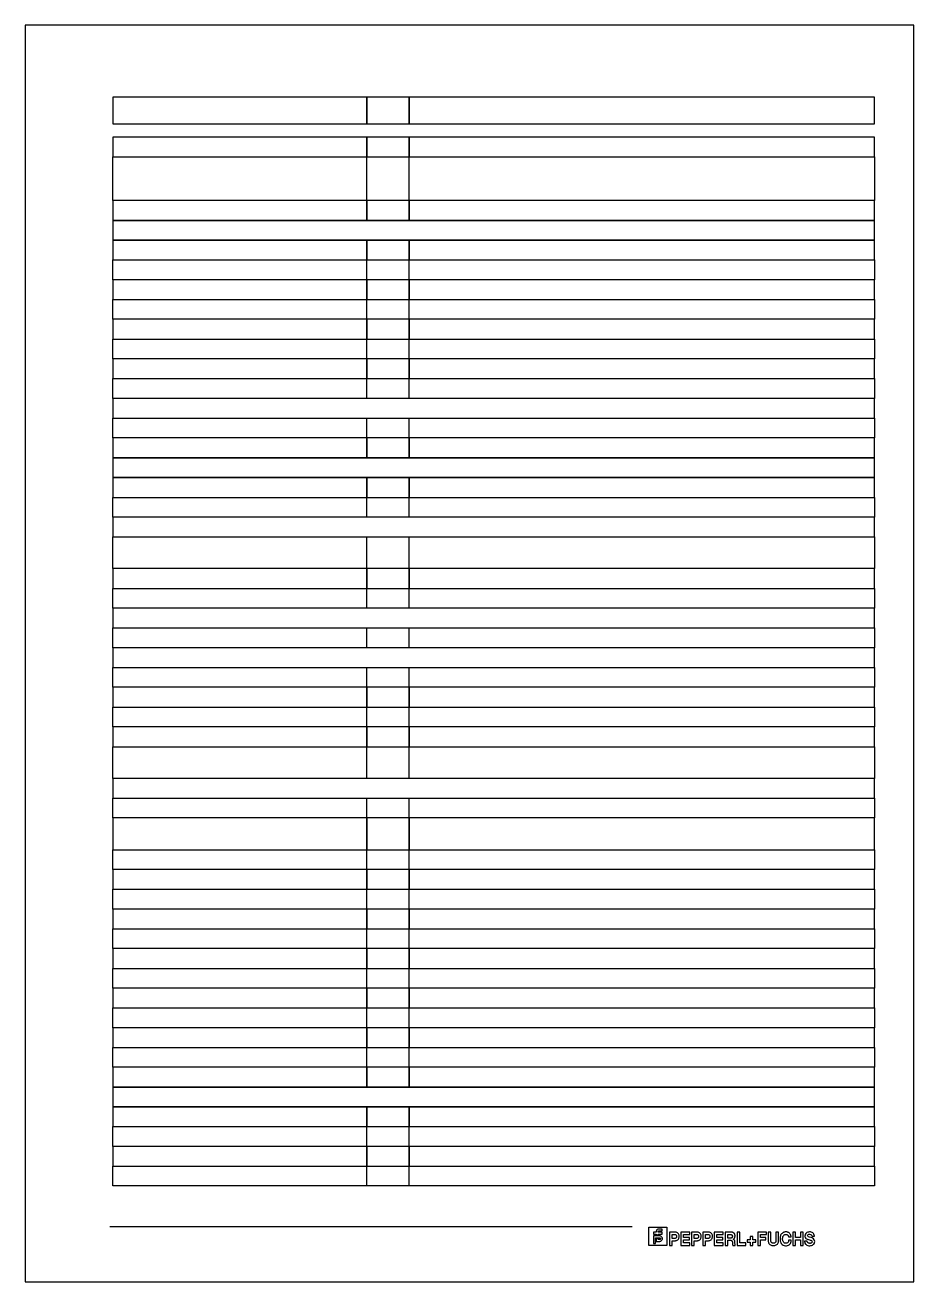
# Model space of a CAD drawing. Header units: metres. Extents: x 0 to 2830, y 0 to 842.
# Drawn here: x 745 to 1341, y 0 to 842 of the extents above; entities that cross this region are included whole.
import ezdxf

# ---------------------------------------------------------------- set-up
doc = ezdxf.new("R2010")
doc.units = ezdxf.units.M
doc.layers.add('BORDER', color=2, linetype='Continuous')
doc.layers.add('SCHEMATICS', color=7, linetype='Continuous')

msp = doc.modelspace()

# ---------------------------------------------------------------- linework, layer by layer
at = {"layer": 'BORDER', "color": 2}
msp.add_lwpolyline([(745.28, 0), (1340.56, 0), (1340.56, 841.89), (745.28, 841.89), (745.28, 0)], dxfattribs=at)
at = {"layer": 'SCHEMATICS', "color": 7}
for p, q in [((803.97, 724.34), (803.97, 753.59)), ((974.05, 724.34), (974.05, 753.59)), ((1002.4, 724.34), (1002.4, 753.59)), ((1314.21, 753.59), (1314.21, 724.34)), ((974.05, 724.34), (803.97, 724.34)), ((1002.4, 724.34), (974.05, 724.34)), ((1314.21, 724.34), (1002.4, 724.34)), ((803.97, 671.33), (803.97, 684.58)), ((974.05, 671.33), (974.05, 684.58)), ((1002.4, 671.33), (1002.4, 684.58)), ((1314.21, 684.58), (1314.21, 671.33)), ((974.05, 671.33), (803.97, 671.33)), ((1002.4, 671.33), (974.05, 671.33)), ((1314.21, 671.33), (1002.4, 671.33)), ((803.97, 644.83), (803.97, 658.08)), ((974.05, 644.83), (974.05, 658.08)), ((1002.4, 644.83), (1002.4, 658.08)), ((1314.21, 658.08), (1314.21, 644.83)), ((974.05, 644.83), (803.97, 644.83)), ((1002.4, 644.83), (974.05, 644.83)), ((1314.21, 644.83), (1002.4, 644.83)), ((803.97, 618.32), (803.97, 631.57)), ((974.05, 618.32), (974.05, 631.57)), ((1002.4, 618.32), (1002.4, 631.57)), ((1314.21, 631.57), (1314.21, 618.32)), ((974.05, 618.32), (803.97, 618.32)), ((1002.4, 618.32), (974.05, 618.32)), ((1314.21, 618.32), (1002.4, 618.32)), ((803.97, 591.82), (803.97, 605.07)), ((974.05, 591.82), (974.05, 605.07)), ((1002.4, 591.82), (1002.4, 605.07)), ((1314.21, 605.07), (1314.21, 591.82)), ((974.05, 591.82), (803.97, 591.82)), ((1002.4, 591.82), (974.05, 591.82)), ((1314.21, 591.82), (1002.4, 591.82)), ((803.97, 565.31), (803.97, 578.57)), ((974.05, 565.31), (974.05, 578.57)), ((1002.4, 565.31), (1002.4, 578.57)), ((1314.21, 578.57), (1314.21, 565.31)), ((974.05, 565.31), (803.97, 565.31)), ((1002.4, 565.31), (974.05, 565.31)), ((1314.21, 565.31), (1002.4, 565.31)), ((803.97, 512.31), (803.97, 525.56)), ((974.05, 512.31), (974.05, 525.56)), ((1002.4, 512.31), (1002.4, 525.56)), ((1314.21, 525.56), (1314.21, 512.31)), ((974.05, 512.31), (803.97, 512.31)), ((1002.4, 512.31), (974.05, 512.31)), ((1314.21, 512.31), (1002.4, 512.31)), ((803.97, 477.8), (803.97, 499.05)), ((974.05, 477.8), (974.05, 499.05)), ((1002.4, 477.8), (1002.4, 499.05)), ((1314.21, 499.05), (1314.21, 477.8)), ((974.05, 477.8), (803.97, 477.8)), ((1002.4, 477.8), (974.05, 477.8)), ((1314.21, 477.8), (1002.4, 477.8)), ((803.97, 451.3), (803.97, 464.55)), ((974.05, 451.3), (974.05, 464.55)), ((1002.4, 451.3), (1002.4, 464.55)), ((1314.21, 464.55), (1314.21, 451.3)), ((974.05, 451.3), (803.97, 451.3)), ((1002.4, 451.3), (974.05, 451.3)), ((1314.21, 451.3), (1002.4, 451.3)), ((803.97, 424.79), (803.97, 438.05)), ((974.05, 424.79), (974.05, 438.05)), ((1002.4, 424.79), (1002.4, 438.05)), ((1314.21, 438.05), (1314.21, 424.79)), ((974.05, 424.79), (803.97, 424.79)), ((1002.4, 424.79), (974.05, 424.79)), ((1314.21, 424.79), (1002.4, 424.79)), ((803.97, 398.29), (803.97, 411.54)), ((974.05, 398.29), (974.05, 411.54)), ((1002.4, 398.29), (1002.4, 411.54)), ((1314.21, 411.54), (1314.21, 398.29)), ((974.05, 398.29), (803.97, 398.29)), ((1002.4, 398.29), (974.05, 398.29)), ((1314.21, 398.29), (1002.4, 398.29)), ((803.97, 371.79), (803.97, 385.04)), ((974.05, 371.79), (974.05, 385.04)), ((1002.4, 371.79), (1002.4, 385.04)), ((1314.21, 385.04), (1314.21, 371.79)), ((974.05, 371.79), (803.97, 371.79)), ((1002.4, 371.79), (974.05, 371.79)), ((1314.21, 371.79), (1002.4, 371.79)), ((803.97, 337.28), (803.97, 358.53)), ((974.05, 337.28), (974.05, 358.53)), ((1002.4, 337.28), (1002.4, 358.53)), ((1314.21, 358.53), (1314.21, 337.28)), ((974.05, 337.28), (803.97, 337.28)), ((1002.4, 337.28), (974.05, 337.28)), ((1314.21, 337.28), (1002.4, 337.28)), ((803.97, 310.78), (803.97, 324.03)), ((974.05, 310.78), (974.05, 324.03)), ((1002.4, 310.78), (1002.4, 324.03)), ((1314.21, 324.03), (1314.21, 310.78)), ((974.05, 310.78), (803.97, 310.78)), ((1002.4, 310.78), (974.05, 310.78)), ((1314.21, 310.78), (1002.4, 310.78)), ((803.97, 276.27), (803.97, 289.53)), ((974.05, 276.27), (974.05, 289.53)), ((1002.4, 276.27), (1002.4, 289.53)), ((1314.21, 289.53), (1314.21, 276.27)), ((974.05, 276.27), (803.97, 276.27)), ((1002.4, 276.27), (974.05, 276.27)), ((1314.21, 276.27), (1002.4, 276.27)), ((803.97, 249.77), (803.97, 263.02)), ((974.05, 249.77), (974.05, 263.02)), ((1002.4, 249.77), (1002.4, 263.02)), ((1314.21, 263.02), (1314.21, 249.77)), ((974.05, 249.77), (803.97, 249.77)), ((1002.4, 249.77), (974.05, 249.77)), ((1314.21, 249.77), (1002.4, 249.77)), ((803.97, 223.27), (803.97, 236.52)), ((974.05, 223.27), (974.05, 236.52)), ((1002.4, 223.27), (1002.4, 236.52)), ((1314.21, 236.52), (1314.21, 223.27)), ((974.05, 223.27), (803.97, 223.27)), ((1002.4, 223.27), (974.05, 223.27)), ((1314.21, 223.27), (1002.4, 223.27)), ((803.97, 196.76), (803.97, 210.01)), ((974.05, 196.76), (974.05, 210.01)), ((1002.4, 196.76), (1002.4, 210.01)), ((1314.21, 210.01), (1314.21, 196.76)), ((974.05, 196.76), (803.97, 196.76)), ((1002.4, 196.76), (974.05, 196.76)), ((1314.21, 196.76), (1002.4, 196.76)), ((803.97, 170.26), (803.97, 183.51)), ((974.05, 170.26), (974.05, 183.51)), ((1002.4, 170.26), (1002.4, 183.51)), ((1314.21, 183.51), (1314.21, 170.26)), ((974.05, 170.26), (803.97, 170.26)), ((1002.4, 170.26), (974.05, 170.26)), ((1314.21, 170.26), (1002.4, 170.26)), ((803.97, 143.75), (803.97, 157.01)), ((974.05, 143.75), (974.05, 157.01)), ((1002.4, 143.75), (1002.4, 157.01)), ((1314.21, 157.01), (1314.21, 143.75)), ((974.05, 143.75), (803.97, 143.75)), ((1002.4, 143.75), (974.05, 143.75)), ((1314.21, 143.75), (1002.4, 143.75)), ((803.97, 90.75), (803.97, 104)), ((974.05, 90.75), (974.05, 104)), ((1002.4, 90.75), (1002.4, 104)), ((1314.21, 104), (1314.21, 90.75)), ((974.05, 90.75), (803.97, 90.75)), ((1002.4, 90.75), (974.05, 90.75)), ((1314.21, 90.75), (1002.4, 90.75)), ((803.97, 64.24), (803.97, 77.49)), ((974.05, 64.24), (974.05, 77.49)), ((1002.4, 64.24), (1002.4, 77.49)), ((1314.21, 77.49), (1314.21, 64.24)), ((974.05, 64.24), (803.97, 64.24)), ((1002.4, 64.24), (974.05, 64.24)), ((1314.21, 64.24), (1002.4, 64.24)), ((801.97, 37.2), (1151.95, 37.2)), ((1163.06, 36.55), (1175.18, 36.55)), ((1163.06, 24.43), (1163.06, 36.55)), ((1171.86, 34.13), (1171.86, 35.34)), ((1175.18, 36.55), (1175.18, 24.43)), ((1168.02, 33.23), (1166.2, 33.23)), ((1166.2, 33.23), (1166.2, 32.01)), ((1166.2, 32.01), (1168.02, 32.01)), ((1166.2, 30.79), (1166.2, 25.65)), ((1166.2, 25.65), (1167.41, 25.65)), ((1167.41, 25.65), (1167.41, 29.57)), ((1167.41, 29.57), (1170.32, 29.57)), ((1168.02, 33.67), (1168.02, 33.23)), ((1168.02, 32.01), (1168.02, 31.27)), ((1168.02, 31.27), (1169.23, 31.27)), ((1169.23, 29.09), (1168.02, 29.09)), ((1168.02, 29.09), (1168.02, 27.14)), ((1168.02, 27.14), (1170.32, 27.14)), ((1171.86, 33.23), (1169.23, 33.23)), ((1169.23, 32.01), (1171.86, 32.01)), ((1169.23, 28.36), (1169.23, 29.09)), ((1171.86, 32.01), (1171.86, 33.23)), ((1180.98, 33.24), (1176.95, 33.24)), ((1176.95, 33.24), (1176.95, 24.43)), ((1178.75, 29.13), (1178.75, 31.69)), ((1178.75, 31.69), (1180.52, 31.69)), ((1180.46, 29.13), (1178.75, 29.13)), ((1178.75, 24.43), (1178.75, 27.59)), ((1178.75, 27.59), (1180.8, 27.59)), ((1180.77, 29.16), (1180.46, 29.13)), ((1180.8, 27.59), (1181.16, 27.61)), ((1190.53, 33.24), (1184.47, 33.24)), ((1184.47, 33.24), (1184.47, 24.42)), ((1186.26, 29.71), (1186.26, 31.62)), ((1186.26, 31.62), (1190.53, 31.62)), ((1190.19, 29.71), (1186.26, 29.71)), ((1186.26, 26.04), (1186.26, 28.17)), ((1186.26, 28.17), (1190.19, 28.17)), ((1190.53, 26.04), (1186.26, 26.04)), ((1190.19, 28.17), (1190.19, 29.71)), ((1190.53, 31.62), (1190.53, 33.24)), ((1190.53, 24.42), (1190.53, 26.04)), ((1195.71, 33.25), (1191.67, 33.25)), ((1191.67, 33.25), (1191.67, 24.42)), ((1193.48, 29.13), (1193.48, 31.7)), ((1193.48, 31.7), (1195.25, 31.7)), ((1195.19, 29.13), (1193.48, 29.13)), ((1193.48, 24.42), (1193.48, 27.58)), ((1193.48, 27.58), (1195.53, 27.58)), ((1195.5, 29.15), (1195.19, 29.13)), ((1195.53, 27.58), (1195.9, 27.61)), ((1203.28, 33.24), (1199.25, 33.24)), ((1199.25, 33.24), (1199.25, 24.43)), ((1201.06, 29.13), (1201.06, 31.69)), ((1201.06, 31.69), (1202.83, 31.69)), ((1202.76, 29.13), (1201.06, 29.13)), ((1201.06, 24.43), (1201.06, 27.59)), ((1201.06, 27.59), (1203.11, 27.59)), ((1203.07, 29.16), (1202.76, 29.13)), ((1203.11, 27.59), (1203.47, 27.61)), ((1212.92, 33.24), (1206.85, 33.24)), ((1206.85, 33.24), (1206.85, 24.42)), ((1208.64, 29.71), (1208.64, 31.62)), ((1208.64, 31.62), (1212.92, 31.62)), ((1212.57, 29.71), (1208.64, 29.71)), ((1208.64, 26.04), (1208.64, 28.17)), ((1208.64, 28.17), (1212.57, 28.17)), ((1212.92, 26.04), (1208.64, 26.04)), ((1212.57, 28.17), (1212.57, 29.71)), ((1212.92, 31.62), (1212.92, 33.24)), ((1212.92, 24.42), (1212.92, 26.04)), ((1218.5, 33.23), (1214.1, 33.23)), ((1214.1, 33.23), (1214.1, 24.43)), ((1215.88, 29.31), (1215.88, 31.68)), ((1215.88, 31.68), (1217.79, 31.68)), ((1217.58, 29.31), (1215.88, 29.31)), ((1215.88, 24.43), (1215.88, 27.84)), ((1215.88, 27.84), (1217.75, 27.84)), ((1218, 29.33), (1217.58, 29.31)), ((1217.75, 27.84), (1218.01, 27.84)), ((1217.79, 31.68), (1218.01, 31.68)), ((1219.61, 28.64), (1219.96, 28.89)), ((1219.86, 28.48), (1219.61, 28.64)), ((1220.89, 24.74), (1220.78, 25.36)), ((1224.02, 33.24), (1222.23, 33.24)), ((1222.23, 33.24), (1222.23, 24.43)), ((1224.02, 26.05), (1224.02, 33.24)), ((1227.95, 26.05), (1224.02, 26.05)), ((1227.95, 24.43), (1227.95, 26.05)), ((1230.94, 28.17), (1228.89, 28.17)), ((1228.89, 28.17), (1228.89, 26.6)), ((1228.89, 26.6), (1230.94, 26.6)), ((1232.72, 30.31), (1230.94, 30.31)), ((1230.94, 30.31), (1230.94, 28.17)), ((1230.94, 26.6), (1230.94, 24.43)), ((1232.72, 28.17), (1232.72, 30.31)), ((1234.77, 28.17), (1232.72, 28.17)), ((1232.72, 24.43), (1232.72, 26.6)), ((1232.72, 26.6), (1234.77, 26.6)), ((1234.77, 26.6), (1234.77, 28.17)), ((1241.82, 33.25), (1236.1, 33.25)), ((1236.1, 33.25), (1236.1, 24.43)), ((1237.89, 29.73), (1237.89, 31.62)), ((1237.89, 31.62), (1241.82, 31.62)), ((1241.32, 29.73), (1237.89, 29.73)), ((1237.89, 24.43), (1237.89, 28.17)), ((1237.89, 28.17), (1241.32, 28.17)), ((1241.32, 28.17), (1241.32, 29.73)), ((1241.82, 31.62), (1241.82, 33.25)), ((1244.74, 33.25), (1242.96, 33.25)), ((1242.96, 33.25), (1242.96, 27.59)), ((1244.74, 28.17), (1244.74, 33.25)), ((1244.78, 27.43), (1244.74, 28.17)), ((1249.91, 33.25), (1248.12, 33.25)), ((1248.12, 33.25), (1248.12, 28.17)), ((1248.12, 28.17), (1248.12, 27.43)), ((1249.87, 27.07), (1249.91, 27.6)), ((1249.91, 27.6), (1249.91, 33.25)), ((1258.35, 27.83), (1256.62, 27.83)), ((1256.62, 27.83), (1256.62, 27.56)), ((1256.63, 30.25), (1258.35, 30.25)), ((1258.35, 30.25), (1258.32, 30.47)), ((1258.37, 27.67), (1258.35, 27.83)), ((1261.32, 33.25), (1259.54, 33.25)), ((1259.54, 33.25), (1259.54, 24.43)), ((1261.32, 29.78), (1261.32, 33.25)), ((1264.56, 29.78), (1261.32, 29.78)), ((1261.32, 24.43), (1261.32, 28.2)), ((1261.32, 28.2), (1264.56, 28.2)), ((1266.33, 33.25), (1264.56, 33.25)), ((1264.56, 33.25), (1264.56, 29.78)), ((1264.56, 28.2), (1264.56, 24.43)), ((1266.33, 24.43), (1266.33, 33.25)), ((1269.12, 27.36), (1267.34, 27.36)), ((1267.34, 27.36), (1267.34, 27.1)), ((1269.12, 27.24), (1269.12, 27.36)), ((1272.23, 30.61), (1273.99, 30.61)), ((1273.99, 30.61), (1273.98, 30.82)), ((1175.18, 24.43), (1163.06, 24.43)), ((1176.95, 24.43), (1178.75, 24.43)), ((1184.47, 24.42), (1190.53, 24.42)), ((1191.67, 24.42), (1193.48, 24.42)), ((1199.25, 24.43), (1201.06, 24.43)), ((1206.85, 24.42), (1212.92, 24.42)), ((1214.1, 24.43), (1215.88, 24.43)), ((1219.21, 24.68), (1219.28, 24.43)), ((1219.28, 24.43), (1220.97, 24.43)), ((1220.97, 24.43), (1220.89, 24.74)), ((1222.23, 24.43), (1227.95, 24.43)), ((1230.94, 24.43), (1232.72, 24.43)), ((1236.1, 24.43), (1237.89, 24.43)), ((1259.54, 24.43), (1261.32, 24.43)), ((1264.56, 24.43), (1266.33, 24.43))]:
    msp.add_line(p, q, dxfattribs=at)
for points in [[(803.97, 775.85), (974.05, 775.85), (974.05, 793.7), (803.97, 793.7), (803.97, 775.85)], [(974.05, 775.85), (1002.4, 775.85), (1002.4, 793.7), (974.05, 793.7), (974.05, 775.85)], [(1002.4, 775.85), (1314.21, 775.85), (1314.21, 793.7), (1002.4, 793.7), (1002.4, 775.85)], [(803.97, 753.59), (974.05, 753.59), (974.05, 766.84), (803.97, 766.84), (803.97, 753.59)], [(974.05, 753.59), (1002.4, 753.59), (1002.4, 766.84), (974.05, 766.84), (974.05, 753.59)], [(1002.4, 753.59), (1314.21, 753.59), (1314.21, 766.84), (1002.4, 766.84), (1002.4, 753.59)], [(803.97, 711.09), (974.05, 711.09), (974.05, 724.34), (803.97, 724.34), (803.97, 711.09)], [(974.05, 711.09), (1002.4, 711.09), (1002.4, 724.34), (974.05, 724.34), (974.05, 711.09)], [(1002.4, 711.09), (1314.21, 711.09), (1314.21, 724.34), (1002.4, 724.34), (1002.4, 711.09)], [(803.97, 697.83), (1314.21, 697.83), (1314.21, 711.08), (803.97, 711.08), (803.97, 697.83)], [(803.97, 684.58), (974.05, 684.58), (974.05, 697.83), (803.97, 697.83), (803.97, 684.58)], [(974.05, 684.58), (1002.4, 684.58), (1002.4, 697.83), (974.05, 697.83), (974.05, 684.58)], [(1002.4, 684.58), (1314.21, 684.58), (1314.21, 697.83), (1002.4, 697.83), (1002.4, 684.58)], [(803.97, 658.08), (974.05, 658.08), (974.05, 671.33), (803.97, 671.33), (803.97, 658.08)], [(974.05, 658.08), (1002.4, 658.08), (1002.4, 671.33), (974.05, 671.33), (974.05, 658.08)], [(1002.4, 658.08), (1314.21, 658.08), (1314.21, 671.33), (1002.4, 671.33), (1002.4, 658.08)], [(803.97, 631.57), (974.05, 631.57), (974.05, 644.82), (803.97, 644.82), (803.97, 631.57)], [(974.05, 631.57), (1002.4, 631.57), (1002.4, 644.82), (974.05, 644.82), (974.05, 631.57)], [(1002.4, 631.57), (1314.21, 631.57), (1314.21, 644.82), (1002.4, 644.82), (1002.4, 631.57)], [(803.97, 605.07), (974.05, 605.07), (974.05, 618.32), (803.97, 618.32), (803.97, 605.07)], [(974.05, 605.07), (1002.4, 605.07), (1002.4, 618.32), (974.05, 618.32), (974.05, 605.07)], [(1002.4, 605.07), (1314.21, 605.07), (1314.21, 618.32), (1002.4, 618.32), (1002.4, 605.07)], [(803.97, 578.57), (1314.21, 578.57), (1314.21, 591.82), (803.97, 591.82), (803.97, 578.57)], [(803.97, 552.06), (974.05, 552.06), (974.05, 565.31), (803.97, 565.31), (803.97, 552.06)], [(974.05, 552.06), (1002.4, 552.06), (1002.4, 565.31), (974.05, 565.31), (974.05, 552.06)], [(1002.4, 552.06), (1314.21, 552.06), (1314.21, 565.31), (1002.4, 565.31), (1002.4, 552.06)], [(803.97, 538.81), (1314.21, 538.81), (1314.21, 552.06), (803.97, 552.06), (803.97, 538.81)], [(803.97, 525.56), (974.05, 525.56), (974.05, 538.81), (803.97, 538.81), (803.97, 525.56)], [(974.05, 525.56), (1002.4, 525.56), (1002.4, 538.81), (974.05, 538.81), (974.05, 525.56)], [(1002.4, 525.56), (1314.21, 525.56), (1314.21, 538.81), (1002.4, 538.81), (1002.4, 525.56)], [(803.97, 499.05), (1314.21, 499.05), (1314.21, 512.3), (803.97, 512.3), (803.97, 499.05)], [(803.97, 464.55), (974.05, 464.55), (974.05, 477.8), (803.97, 477.8), (803.97, 464.55)], [(974.05, 464.55), (1002.4, 464.55), (1002.4, 477.8), (974.05, 477.8), (974.05, 464.55)], [(1002.4, 464.55), (1314.21, 464.55), (1314.21, 477.8), (1002.4, 477.8), (1002.4, 464.55)], [(803.97, 438.05), (1314.21, 438.05), (1314.21, 451.3), (803.97, 451.3), (803.97, 438.05)], [(803.97, 411.54), (1314.21, 411.54), (1314.21, 424.79), (803.97, 424.79), (803.97, 411.54)], [(803.97, 385.04), (974.05, 385.04), (974.05, 398.29), (803.97, 398.29), (803.97, 385.04)], [(974.05, 385.04), (1002.4, 385.04), (1002.4, 398.29), (974.05, 398.29), (974.05, 385.04)], [(1002.4, 385.04), (1314.21, 385.04), (1314.21, 398.29), (1002.4, 398.29), (1002.4, 385.04)], [(803.97, 358.53), (974.05, 358.53), (974.05, 371.78), (803.97, 371.78), (803.97, 358.53)], [(974.05, 358.53), (1002.4, 358.53), (1002.4, 371.78), (974.05, 371.78), (974.05, 358.53)], [(1002.4, 358.53), (1314.21, 358.53), (1314.21, 371.78), (1002.4, 371.78), (1002.4, 358.53)], [(803.97, 324.03), (1314.21, 324.03), (1314.21, 337.28), (803.97, 337.28), (803.97, 324.03)], [(803.97, 289.53), (974.05, 289.53), (974.05, 310.78), (803.97, 310.78), (803.97, 289.53)], [(974.05, 289.53), (1002.4, 289.53), (1002.4, 310.78), (974.05, 310.78), (974.05, 289.53)], [(1002.4, 289.53), (1314.21, 289.53), (1314.21, 310.78), (1002.4, 310.78), (1002.4, 289.53)], [(803.97, 263.02), (974.05, 263.02), (974.05, 276.27), (803.97, 276.27), (803.97, 263.02)], [(974.05, 263.02), (1002.4, 263.02), (1002.4, 276.27), (974.05, 276.27), (974.05, 263.02)], [(1002.4, 263.02), (1314.21, 263.02), (1314.21, 276.27), (1002.4, 276.27), (1002.4, 263.02)], [(803.97, 236.52), (974.05, 236.52), (974.05, 249.77), (803.97, 249.77), (803.97, 236.52)], [(974.05, 236.52), (1002.4, 236.52), (1002.4, 249.77), (974.05, 249.77), (974.05, 236.52)], [(1002.4, 236.52), (1314.21, 236.52), (1314.21, 249.77), (1002.4, 249.77), (1002.4, 236.52)], [(803.97, 210.01), (974.05, 210.01), (974.05, 223.26), (803.97, 223.26), (803.97, 210.01)], [(974.05, 210.01), (1002.4, 210.01), (1002.4, 223.26), (974.05, 223.26), (974.05, 210.01)], [(1002.4, 210.01), (1314.21, 210.01), (1314.21, 223.26), (1002.4, 223.26), (1002.4, 210.01)], [(803.97, 183.51), (974.05, 183.51), (974.05, 196.76), (803.97, 196.76), (803.97, 183.51)], [(974.05, 183.51), (1002.4, 183.51), (1002.4, 196.76), (974.05, 196.76), (974.05, 183.51)], [(1002.4, 183.51), (1314.21, 183.51), (1314.21, 196.76), (1002.4, 196.76), (1002.4, 183.51)], [(803.97, 157.01), (974.05, 157.01), (974.05, 170.26), (803.97, 170.26), (803.97, 157.01)], [(974.05, 157.01), (1002.4, 157.01), (1002.4, 170.26), (974.05, 170.26), (974.05, 157.01)], [(1002.4, 157.01), (1314.21, 157.01), (1314.21, 170.26), (1002.4, 170.26), (1002.4, 157.01)], [(803.97, 130.5), (974.05, 130.5), (974.05, 143.75), (803.97, 143.75), (803.97, 130.5)], [(974.05, 130.5), (1002.4, 130.5), (1002.4, 143.75), (974.05, 143.75), (974.05, 130.5)], [(1002.4, 130.5), (1314.21, 130.5), (1314.21, 143.75), (1002.4, 143.75), (1002.4, 130.5)], [(803.97, 117.25), (1314.21, 117.25), (1314.21, 130.5), (803.97, 130.5), (803.97, 117.25)], [(803.97, 104), (974.05, 104), (974.05, 117.25), (803.97, 117.25), (803.97, 104)], [(974.05, 104), (1002.4, 104), (1002.4, 117.25), (974.05, 117.25), (974.05, 104)], [(1002.4, 104), (1314.21, 104), (1314.21, 117.25), (1002.4, 117.25), (1002.4, 104)], [(803.97, 77.49), (974.05, 77.49), (974.05, 90.74), (803.97, 90.74), (803.97, 77.49)], [(974.05, 77.49), (1002.4, 77.49), (1002.4, 90.74), (974.05, 90.74), (974.05, 77.49)], [(1002.4, 77.49), (1314.21, 77.49), (1314.21, 90.74), (1002.4, 90.74), (1002.4, 77.49)], [(1169.69, 35.34), (1169.33, 35.3), (1169.01, 35.2), (1168.72, 35.03), (1168.48, 34.82), (1168.28, 34.57), (1168.14, 34.29), (1168.05, 33.99), (1168.02, 33.67)], [(1169.23, 33.67), (1169.24, 33.77), (1169.26, 33.86), (1169.31, 33.94), (1169.36, 34), (1169.43, 34.05), (1169.51, 34.09), (1169.59, 34.12), (1169.68, 34.13)], [(1169.68, 34.13), (1169.92, 34.13), (1170.24, 34.13), (1170.6, 34.13), (1170.96, 34.13), (1171.31, 34.13), (1171.59, 34.13), (1171.78, 34.13), (1171.86, 34.13)], [(1171.86, 35.34), (1171.77, 35.34), (1171.53, 35.34), (1171.19, 35.34), (1170.8, 35.34), (1170.41, 35.34), (1170.06, 35.34), (1169.8, 35.34), (1169.69, 35.34)], [(1170.32, 30.79), (1170.08, 30.79), (1169.59, 30.79), (1168.93, 30.79), (1168.18, 30.79), (1167.45, 30.79), (1166.81, 30.79), (1166.37, 30.79), (1166.2, 30.79)], [(1169.23, 33.23), (1169.23, 33.31), (1169.23, 33.39), (1169.23, 33.46), (1169.23, 33.52), (1169.23, 33.57), (1169.23, 33.62), (1169.23, 33.65), (1169.23, 33.67)], [(1169.23, 31.27), (1169.23, 31.28), (1169.23, 31.33), (1169.23, 31.39), (1169.23, 31.49), (1169.23, 31.6), (1169.23, 31.72), (1169.23, 31.86), (1169.23, 32.01)], [(1170.32, 28.36), (1170.24, 28.36), (1170.1, 28.36), (1169.92, 28.36), (1169.73, 28.36), (1169.54, 28.36), (1169.38, 28.36), (1169.27, 28.36), (1169.23, 28.36)], [(1172.12, 28.98), (1172.09, 29.33), (1171.99, 29.66), (1171.84, 29.97), (1171.63, 30.24), (1171.36, 30.46), (1171.06, 30.64), (1170.7, 30.75), (1170.32, 30.79)], [(1170.32, 29.57), (1170.44, 29.56), (1170.56, 29.52), (1170.66, 29.45), (1170.74, 29.37), (1170.81, 29.28), (1170.87, 29.18), (1170.9, 29.08), (1170.91, 28.98)], [(1170.91, 28.98), (1170.89, 28.81), (1170.84, 28.68), (1170.77, 28.57), (1170.68, 28.49), (1170.59, 28.43), (1170.49, 28.39), (1170.4, 28.37), (1170.32, 28.36)], [(1170.32, 27.14), (1170.71, 27.18), (1171.06, 27.3), (1171.37, 27.47), (1171.63, 27.71), (1171.84, 27.99), (1171.99, 28.3), (1172.09, 28.63), (1172.12, 28.98)], [(1180.52, 31.69), (1180.55, 31.69), (1180.59, 31.69), (1180.62, 31.69), (1180.65, 31.68), (1180.68, 31.68), (1180.71, 31.67), (1180.74, 31.67), (1180.77, 31.67)], [(1180.77, 31.67), (1180.98, 31.62), (1181.17, 31.53), (1181.32, 31.4), (1181.45, 31.23), (1181.54, 31.04), (1181.61, 30.83), (1181.65, 30.61), (1181.66, 30.38)], [(1181.66, 30.38), (1181.64, 30.16), (1181.59, 29.95), (1181.52, 29.75), (1181.42, 29.57), (1181.3, 29.41), (1181.14, 29.29), (1180.97, 29.2), (1180.77, 29.16)], [(1181.41, 33.22), (1181.36, 33.22), (1181.31, 33.23), (1181.26, 33.23), (1181.21, 33.24), (1181.15, 33.24), (1181.1, 33.24), (1181.04, 33.24), (1180.98, 33.24)], [(1181.16, 27.61), (1181.66, 27.71), (1182.1, 27.9), (1182.48, 28.19), (1182.8, 28.55), (1183.05, 28.96), (1183.24, 29.42), (1183.35, 29.9), (1183.4, 30.38)], [(1183.4, 30.38), (1183.38, 30.82), (1183.3, 31.26), (1183.15, 31.7), (1182.94, 32.11), (1182.66, 32.49), (1182.31, 32.81), (1181.9, 33.06), (1181.41, 33.22)], [(1195.25, 31.7), (1195.29, 31.7), (1195.32, 31.69), (1195.35, 31.69), (1195.38, 31.69), (1195.41, 31.68), (1195.44, 31.68), (1195.47, 31.67), (1195.5, 31.67)], [(1195.5, 31.67), (1195.72, 31.63), (1195.9, 31.53), (1196.06, 31.4), (1196.18, 31.23), (1196.28, 31.04), (1196.34, 30.83), (1196.38, 30.61), (1196.39, 30.38)], [(1196.39, 30.38), (1196.37, 30.16), (1196.33, 29.95), (1196.25, 29.75), (1196.15, 29.56), (1196.03, 29.41), (1195.88, 29.28), (1195.7, 29.2), (1195.5, 29.15)], [(1196.14, 33.22), (1196.09, 33.23), (1196.04, 33.24), (1195.99, 33.24), (1195.94, 33.24), (1195.88, 33.24), (1195.83, 33.25), (1195.77, 33.25), (1195.71, 33.25)], [(1195.9, 27.61), (1196.4, 27.7), (1196.84, 27.9), (1197.22, 28.18), (1197.54, 28.54), (1197.79, 28.96), (1197.98, 29.41), (1198.09, 29.89), (1198.14, 30.38)], [(1198.14, 30.38), (1198.12, 30.82), (1198.03, 31.27), (1197.89, 31.7), (1197.67, 32.12), (1197.39, 32.49), (1197.05, 32.81), (1196.63, 33.06), (1196.14, 33.22)], [(1202.83, 31.69), (1202.86, 31.69), (1202.89, 31.69), (1202.92, 31.69), (1202.95, 31.68), (1202.98, 31.68), (1203.01, 31.67), (1203.04, 31.67), (1203.07, 31.67)], [(1203.07, 31.67), (1203.29, 31.62), (1203.47, 31.53), (1203.63, 31.4), (1203.75, 31.23), (1203.85, 31.04), (1203.92, 30.83), (1203.95, 30.61), (1203.96, 30.38)], [(1203.96, 30.38), (1203.95, 30.16), (1203.9, 29.95), (1203.83, 29.75), (1203.73, 29.57), (1203.6, 29.41), (1203.45, 29.29), (1203.27, 29.2), (1203.07, 29.16)], [(1203.72, 33.22), (1203.67, 33.22), (1203.61, 33.23), (1203.56, 33.23), (1203.51, 33.24), (1203.46, 33.24), (1203.4, 33.24), (1203.34, 33.24), (1203.28, 33.24)], [(1203.47, 27.61), (1203.97, 27.71), (1204.41, 27.9), (1204.79, 28.19), (1205.11, 28.55), (1205.36, 28.96), (1205.54, 29.42), (1205.66, 29.89), (1205.7, 30.38)], [(1205.7, 30.38), (1205.68, 30.82), (1205.6, 31.26), (1205.45, 31.7), (1205.24, 32.11), (1204.96, 32.49), (1204.62, 32.81), (1204.2, 33.06), (1203.72, 33.22)], [(1218.99, 30.33), (1218.95, 30.11), (1218.88, 29.91), (1218.79, 29.74), (1218.67, 29.6), (1218.53, 29.49), (1218.37, 29.41), (1218.2, 29.36), (1218, 29.33)], [(1218.01, 31.68), (1218.19, 31.65), (1218.36, 31.61), (1218.51, 31.56), (1218.65, 31.47), (1218.76, 31.36), (1218.86, 31.2), (1218.93, 31.01), (1218.99, 30.76)], [(1218.01, 27.84), (1218.1, 27.83), (1218.18, 27.82), (1218.25, 27.8), (1218.32, 27.78), (1218.39, 27.74), (1218.45, 27.7), (1218.51, 27.66), (1218.56, 27.6)], [(1219.61, 33), (1219.46, 33.06), (1219.33, 33.11), (1219.2, 33.15), (1219.07, 33.19), (1218.94, 33.21), (1218.81, 33.22), (1218.66, 33.23), (1218.5, 33.23)], [(1218.56, 27.6), (1218.69, 27.46), (1218.79, 27.31), (1218.87, 27.15), (1218.92, 26.99), (1218.97, 26.82), (1219, 26.64), (1219.02, 26.44), (1219.03, 26.23)], [(1218.99, 30.76), (1218.99, 30.72), (1218.99, 30.67), (1218.99, 30.61), (1218.99, 30.56), (1218.99, 30.5), (1218.99, 30.44), (1218.99, 30.39), (1218.99, 30.33)], [(1219.03, 26.23), (1219.05, 26.02), (1219.05, 25.82), (1219.06, 25.64), (1219.07, 25.45), (1219.09, 25.27), (1219.11, 25.09), (1219.15, 24.89), (1219.21, 24.68)], [(1220.7, 31.53), (1220.63, 31.78), (1220.54, 32), (1220.44, 32.21), (1220.32, 32.4), (1220.19, 32.58), (1220.02, 32.73), (1219.83, 32.87), (1219.61, 33)], [(1220.63, 27.22), (1220.61, 27.34), (1220.56, 27.48), (1220.5, 27.65), (1220.42, 27.83), (1220.31, 28.01), (1220.18, 28.19), (1220.03, 28.35), (1219.86, 28.48)], [(1219.96, 28.89), (1220.13, 29.02), (1220.26, 29.16), (1220.38, 29.31), (1220.47, 29.47), (1220.54, 29.64), (1220.6, 29.83), (1220.66, 30.02), (1220.71, 30.23)], [(1220.78, 25.36), (1220.74, 25.61), (1220.71, 25.84), (1220.7, 26.06), (1220.69, 26.27), (1220.68, 26.48), (1220.67, 26.71), (1220.66, 26.95), (1220.63, 27.22)], [(1220.71, 30.23), (1220.75, 30.41), (1220.78, 30.57), (1220.8, 30.73), (1220.8, 30.88), (1220.79, 31.03), (1220.77, 31.19), (1220.74, 31.35), (1220.7, 31.53)], [(1242.96, 27.59), (1242.96, 27.51), (1242.97, 27.44), (1242.97, 27.38), (1242.98, 27.32), (1242.98, 27.26), (1242.99, 27.2), (1243, 27.13), (1243.01, 27.06)], [(1243.01, 27.06), (1243.13, 26.56), (1243.29, 26.1), (1243.5, 25.69), (1243.77, 25.32), (1244.09, 25), (1244.46, 24.72), (1244.88, 24.51), (1245.36, 24.35)], [(1245.44, 26.19), (1245.28, 26.31), (1245.15, 26.43), (1245.04, 26.57), (1244.95, 26.72), (1244.88, 26.88), (1244.83, 27.05), (1244.8, 27.23), (1244.78, 27.43)], [(1246.43, 25.93), (1246.28, 25.93), (1246.15, 25.94), (1246.03, 25.96), (1245.91, 25.98), (1245.79, 26.01), (1245.67, 26.05), (1245.56, 26.11), (1245.44, 26.19)], [(1247.54, 26.19), (1247.41, 26.1), (1247.28, 26.03), (1247.15, 25.99), (1247.02, 25.95), (1246.88, 25.93), (1246.74, 25.93), (1246.59, 25.92), (1246.43, 25.93)], [(1247.48, 24.37), (1247.97, 24.53), (1248.41, 24.74), (1248.81, 25.01), (1249.15, 25.32), (1249.43, 25.69), (1249.65, 26.1), (1249.8, 26.56), (1249.87, 27.07)], [(1248.12, 27.43), (1248.11, 27.23), (1248.09, 27.05), (1248.05, 26.88), (1247.99, 26.73), (1247.91, 26.58), (1247.81, 26.44), (1247.69, 26.31), (1247.54, 26.19)], [(1252.77, 32.84), (1252.28, 32.49), (1251.88, 32.1), (1251.56, 31.66), (1251.32, 31.18), (1251.14, 30.67), (1251.02, 30.12), (1250.95, 29.55), (1250.91, 28.95)], [(1250.91, 28.95), (1250.95, 28.08), (1251.11, 27.24), (1251.38, 26.44), (1251.78, 25.72), (1252.3, 25.1), (1252.95, 24.62), (1253.72, 24.3), (1254.62, 24.17)], [(1252.64, 29), (1252.65, 29.19), (1252.67, 29.37), (1252.69, 29.55), (1252.72, 29.72), (1252.76, 29.88), (1252.79, 30.03), (1252.83, 30.17), (1252.87, 30.28)], [(1252.73, 27.77), (1252.69, 27.92), (1252.67, 28.07), (1252.65, 28.21), (1252.64, 28.36), (1252.64, 28.51), (1252.64, 28.66), (1252.64, 28.82), (1252.64, 29)], [(1254.84, 25.83), (1254.37, 25.89), (1253.98, 26.02), (1253.65, 26.2), (1253.38, 26.44), (1253.16, 26.71), (1252.99, 27.03), (1252.85, 27.39), (1252.73, 27.77)], [(1254.87, 33.45), (1254.56, 33.44), (1254.28, 33.42), (1254.02, 33.37), (1253.77, 33.31), (1253.53, 33.23), (1253.28, 33.12), (1253.03, 33), (1252.77, 32.84)], [(1252.87, 30.28), (1253.01, 30.61), (1253.18, 30.92), (1253.39, 31.18), (1253.64, 31.41), (1253.91, 31.59), (1254.22, 31.73), (1254.56, 31.8), (1254.92, 31.82)], [(1254.62, 24.17), (1255.29, 24.21), (1255.92, 24.35), (1256.5, 24.58), (1257.03, 24.9), (1257.49, 25.31), (1257.87, 25.79), (1258.15, 26.36), (1258.33, 26.99)], [(1256.62, 27.56), (1256.58, 27.21), (1256.48, 26.88), (1256.31, 26.58), (1256.08, 26.31), (1255.82, 26.1), (1255.52, 25.94), (1255.19, 25.85), (1254.84, 25.83)], [(1257.24, 32.6), (1256.99, 32.83), (1256.73, 33.02), (1256.46, 33.17), (1256.18, 33.29), (1255.88, 33.37), (1255.56, 33.42), (1255.23, 33.44), (1254.87, 33.45)], [(1254.92, 31.82), (1255.16, 31.8), (1255.38, 31.75), (1255.58, 31.68), (1255.77, 31.59), (1255.94, 31.47), (1256.1, 31.33), (1256.25, 31.16), (1256.39, 30.96)], [(1256.39, 30.96), (1256.44, 30.87), (1256.49, 30.79), (1256.52, 30.7), (1256.55, 30.62), (1256.58, 30.54), (1256.6, 30.45), (1256.62, 30.35), (1256.63, 30.25)], [(1258.32, 30.47), (1258.28, 30.65), (1258.24, 30.86), (1258.18, 31.09), (1258.08, 31.35), (1257.95, 31.63), (1257.77, 31.94), (1257.54, 32.26), (1257.24, 32.6)], [(1258.33, 26.99), (1258.35, 27.09), (1258.36, 27.17), (1258.37, 27.25), (1258.37, 27.33), (1258.38, 27.41), (1258.38, 27.49), (1258.37, 27.58), (1258.37, 27.67)], [(1267.34, 27.1), (1267.42, 26.43), (1267.64, 25.85), (1267.98, 25.34), (1268.43, 24.93), (1268.95, 24.61), (1269.54, 24.38), (1270.18, 24.24), (1270.84, 24.21)], [(1270.61, 33.45), (1270.02, 33.4), (1269.46, 33.26), (1268.94, 33.03), (1268.49, 32.71), (1268.11, 32.3), (1267.83, 31.82), (1267.65, 31.26), (1267.6, 30.62)], [(1267.6, 30.62), (1267.64, 30.27), (1267.73, 29.94), (1267.88, 29.64), (1268.07, 29.37), (1268.29, 29.14), (1268.55, 28.93), (1268.84, 28.76), (1269.15, 28.62)], [(1269.19, 26.81), (1269.18, 26.87), (1269.16, 26.92), (1269.15, 26.97), (1269.14, 27.02), (1269.13, 27.07), (1269.13, 27.12), (1269.12, 27.18), (1269.12, 27.24)], [(1269.15, 28.62), (1269.9, 28.35), (1270.55, 28.16), (1271.1, 28.02), (1271.55, 27.89), (1271.9, 27.74), (1272.15, 27.54), (1272.32, 27.25), (1272.39, 26.83)], [(1270.84, 25.81), (1270.57, 25.85), (1270.3, 25.9), (1270.06, 25.97), (1269.83, 26.07), (1269.62, 26.2), (1269.45, 26.36), (1269.3, 26.56), (1269.19, 26.81)], [(1269.34, 31.11), (1269.51, 31.51), (1269.83, 31.78), (1270.27, 31.92), (1270.75, 31.94), (1271.24, 31.84), (1271.68, 31.63), (1272.02, 31.3), (1272.21, 30.88)], [(1274.15, 27.05), (1273.89, 28.17), (1273.3, 28.93), (1272.48, 29.4), (1271.57, 29.7), (1270.69, 29.92), (1269.94, 30.16), (1269.45, 30.52), (1269.34, 31.11)], [(1273.98, 30.82), (1273.88, 31.39), (1273.67, 31.9), (1273.35, 32.35), (1272.93, 32.74), (1272.44, 33.04), (1271.88, 33.27), (1271.26, 33.41), (1270.61, 33.45)], [(1270.84, 24.21), (1271.47, 24.27), (1272.08, 24.41), (1272.65, 24.63), (1273.16, 24.94), (1273.58, 25.33), (1273.9, 25.82), (1274.1, 26.39), (1274.15, 27.05)], [(1272.39, 26.83), (1272.36, 26.54), (1272.25, 26.31), (1272.07, 26.12), (1271.84, 25.98), (1271.59, 25.89), (1271.33, 25.83), (1271.07, 25.81), (1270.84, 25.81)], [(1272.21, 30.88), (1272.21, 30.8), (1272.22, 30.74), (1272.22, 30.69), (1272.22, 30.66), (1272.22, 30.64), (1272.22, 30.62), (1272.23, 30.62), (1272.23, 30.61)], [(1245.36, 24.35), (1245.51, 24.31), (1245.65, 24.29), (1245.78, 24.27), (1245.9, 24.26), (1246.03, 24.26), (1246.16, 24.26), (1246.3, 24.26), (1246.45, 24.26)], [(1246.45, 24.26), (1246.6, 24.26), (1246.73, 24.26), (1246.85, 24.27), (1246.97, 24.28), (1247.09, 24.29), (1247.21, 24.31), (1247.34, 24.34), (1247.48, 24.37)]]:
    msp.add_lwpolyline(points, dxfattribs=at)

doc.saveas('drawing.dxf')
